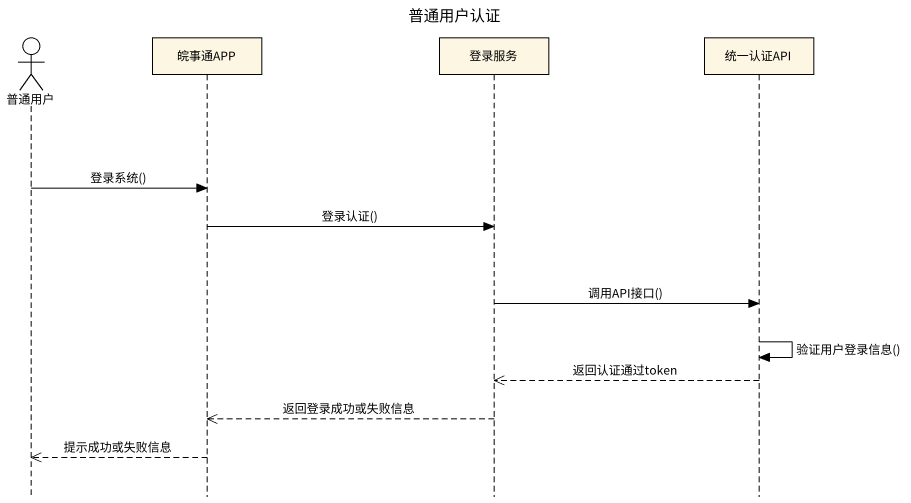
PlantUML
@startuml
title 普通用户认证
hide footbox
actor 普通用户
participant 皖事通APP
participant 登录服务
participant 统一认证API

普通用户 -> 皖事通APP : 登录系统()
皖事通APP -> 登录服务 : 登录认证()
登录服务 -> 统一认证API : 调用API接口()
统一认证API -> 统一认证API : 验证用户登录信息()
统一认证API -->> 登录服务 : 返回认证通过token
登录服务 -->> 皖事通APP : 返回登录成功或失败信息
皖事通APP -->> 普通用户 : 提示成功或失败信息
@enduml
